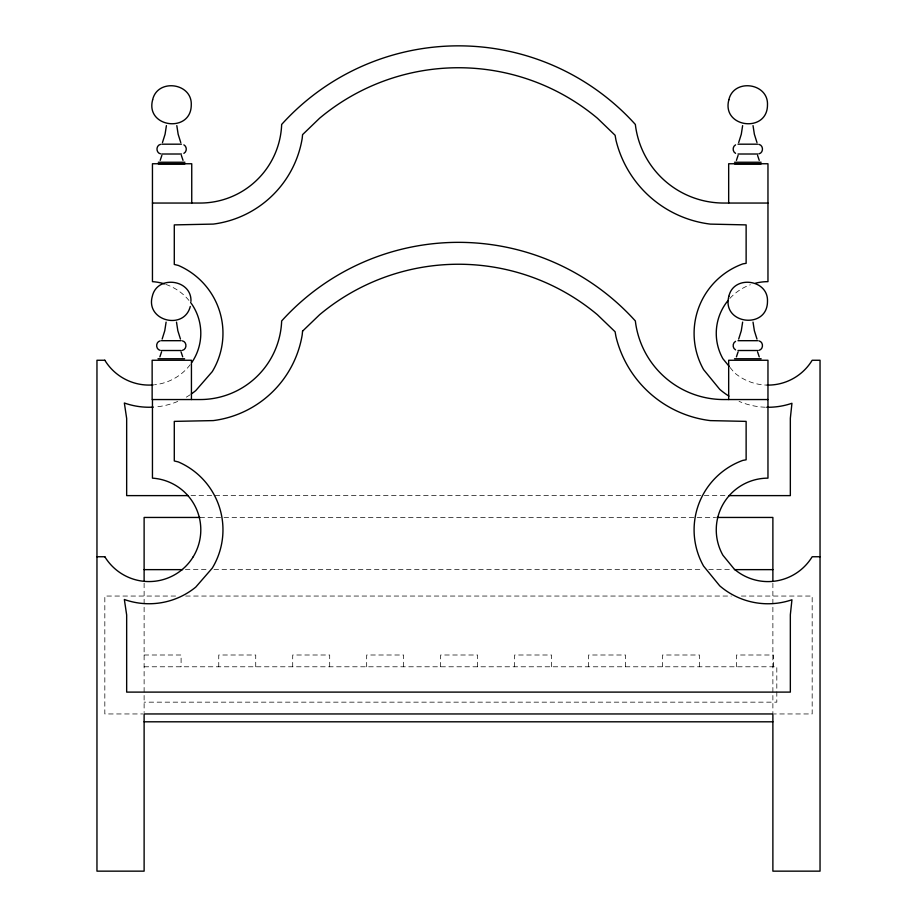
<?xml version="1.0" encoding="UTF-8"?>
<svg xmlns="http://www.w3.org/2000/svg" width="917" height="917" viewBox="0 0 917 917"><rect width="100%" height="100%" fill="white"/><g stroke="black" fill="none" stroke-linecap="round" stroke-linejoin="round"><path stroke-width="0.69" stroke-dasharray="4.58 3.44" d="M191.023 495.616L727.41 495.616M199.975 517.452L715.592 517.452M185.406 569.64L208.285 569.64M214.005 569.64L702.995 569.64M708.715 569.64L731.594 569.64M175.628 596.05L104.825 596.05L104.825 713.953L142.72 713.953M185.658 596.05L731.342 596.05M741.372 596.05L812.175 596.05L812.175 713.953L774.28 713.953M144.118 655.002L181.096 655.002L181.096 666.785M144.118 666.785L776.814 666.785L776.814 702.158L144.118 702.158M730.024 367.43L734.219 372.554A51.719 51.719 0 0 0 767.105 385.094M773.444 666.785L773.444 655.002L736.466 655.002L736.466 666.785M772.882 583.189L772.882 713.953M699.488 666.785L699.488 655.002L662.51 655.002L662.51 666.785M625.532 666.785L625.532 655.002L588.554 655.002L588.554 666.785M551.564 666.785L551.564 655.002L514.586 655.002L514.586 666.785M477.608 666.785L477.608 655.002L440.63 655.002L440.63 666.785M403.652 666.785L403.652 655.002L366.674 655.002L366.674 666.785M329.696 666.785L329.696 655.002L292.706 655.002L292.706 666.785M255.728 666.785L255.728 655.002L218.75 655.002L218.75 666.785M144.118 583.189L144.118 712.532M190.197 364.691A51.73 51.73 0 0 1 154.492 384.785M165.794 284.396A51.73 51.73 0 0 1 188.925 300.398M729.898 298.38A51.719 51.719 0 0 1 750.37 284.74M765.328 407.228A73.899 73.899 0 0 1 739.056 401.371M190.174 394.734A73.933 73.933 0 0 1 185.36 397.703M177.76 401.428A73.933 73.933 0 0 1 154.686 407.022"/><path stroke-width="1.38" d="M161.873 155.351L160.2 160.36M161.564 351.853L159.89 356.862M738.093 155.351L736.42 160.36M738.093 351.853L736.42 356.862M166.413 125.618L165.071 134.249L162.458 142.571M166.103 322.119L164.762 330.739L162.149 339.072M742.632 125.618L741.291 134.249L738.678 142.571M742.632 322.119L741.291 330.739L738.678 339.072M190.278 306.473C184.042 330.831 145.31 320.847 152.314 296.306C157.082 274.687 191.94 279.272 190.954 301.384M193.212 556.745L193.304 556.642A51.776 51.776 0 0 0 152.451 478.147L152.451 399.548M183.893 153.357C187.091 151.637 187.091 146.571 183.893 144.852M735.549 144.852C732.351 146.571 732.351 151.637 735.549 153.357M735.549 341.342C732.351 343.073 732.351 348.139 735.549 349.858M160.509 144.359C155.798 145.402 155.798 152.807 160.509 153.85M160.2 340.86C155.477 341.892 155.477 349.308 160.2 350.351M182.391 350.351C187.114 349.308 187.114 341.892 182.391 340.86M758.921 153.85C763.643 152.807 763.643 145.402 758.921 144.359M758.921 350.351C763.643 349.308 763.643 341.892 758.921 340.86M161.782 144.187L181.44 144.187M738.002 144.187L757.66 144.187M161.782 154.01L181.44 154.01M738.002 154.01L757.66 154.01M158.309 162.252L184.913 162.252M734.528 162.252L761.133 162.252M158.309 163.834L184.913 163.834M734.528 163.834L761.133 163.834M152.451 203.047L200.078 203.047A81.636 81.636 0 0 0 281.657 124.448A238.237 238.237 0 0 1 635.343 124.448A89.029 89.029 0 0 0 723.765 203.047L767.965 203.047M161.472 340.688L181.119 340.688M738.002 340.688L757.66 340.688M161.472 350.512L181.119 350.512M738.002 350.512L757.66 350.512M157.999 358.753L184.592 358.753M734.528 358.753L761.133 358.753M104.825 360.255L96.961 360.255L96.961 871.15L144.118 871.15L144.118 713.953L772.882 713.953L772.882 871.15L820.039 871.15L820.039 360.255L812.175 360.255A51.719 51.719 0 0 1 767.105 385.094M767.965 399.548L723.765 399.548A89.029 89.029 0 0 1 635.343 320.95A238.237 238.237 0 0 0 281.657 320.95A81.636 81.636 0 0 1 200.078 399.548L152.142 399.548L152.142 360.255L191.435 360.255L191.435 399.548M188.168 495.616L126.661 495.616L126.661 418.439L124.345 402.999A73.933 73.933 0 0 0 153.288 407.125M728.832 495.616L790.339 495.616L790.339 418.278L791.944 403.285A73.899 73.899 0 0 1 766.727 407.263M199.975 517.452L144.118 517.452L144.118 580.335M717.025 517.452L772.882 517.452L772.882 580.335M96.961 556.745L104.825 556.745M820.039 556.745L812.175 556.745A51.719 51.719 0 0 1 734.219 569.056L722.905 555.232A51.719 51.719 0 0 1 767.965 478.147L767.965 360.255L728.671 360.255L728.671 399.548M144.118 569.64L182.552 569.64M734.448 569.64L772.882 569.64M144.118 721.805L772.882 721.805M729.187 366.399L722.905 358.73A51.719 51.719 0 0 1 728.064 300.489M759.242 160.36L757.568 155.351M759.242 356.862L757.568 351.853M183.022 160.36L181.348 155.351M182.712 356.862L181.039 351.853M756.983 142.571L754.37 134.249L753.029 125.618M756.983 339.072L754.37 330.739L753.029 322.119M180.764 142.571L178.15 134.249L176.809 125.618M180.454 339.072L177.841 330.739L176.5 322.119M728.671 203.047L728.671 163.753L767.965 163.753L767.965 281.645A51.719 51.719 0 0 0 755.631 283.147M191.745 203.047L191.745 163.753L152.451 163.753L152.451 281.645A51.776 51.776 0 0 1 164.487 283.892M190.633 302.495A51.776 51.776 0 0 1 191.791 362.49M153.116 384.922A51.776 51.776 0 0 1 104.802 360.209M728.912 396.098A73.899 73.899 0 0 1 719.742 389.347L703.58 369.597A73.899 73.899 0 0 1 742.827 263.89L746.129 263.317L746.129 224.894L710.354 224.115A110.911 110.911 0 0 1 615.983 140.232L615.101 135.269L597.391 118.213A216.343 216.343 0 0 0 319.609 118.213L302.576 134.627L302.197 138.421A103.518 103.518 0 0 1 213.271 224.092L174.287 224.894L174.287 264.451L178.345 265.437A73.933 73.933 0 0 1 212.263 371.626L195.768 390.596A73.933 73.933 0 0 1 191.332 393.943M193.292 556.653A51.776 51.776 0 0 1 104.802 556.711M302.576 331.117L302.197 334.923A103.518 103.518 0 0 1 213.271 420.594L174.287 421.384L174.287 460.953L178.345 461.939A73.933 73.933 0 0 1 212.263 568.127L195.768 587.098A73.933 73.933 0 0 1 124.345 599.5L126.661 614.94L126.661 692.106L790.339 692.106L790.339 614.78L791.944 599.775A73.899 73.899 0 0 1 719.742 585.848L703.58 566.098A73.899 73.899 0 0 1 742.827 460.391L746.129 459.807L746.129 421.384L710.354 420.616A110.911 110.911 0 0 1 615.983 336.722L615.101 331.771L597.391 314.714A216.343 216.343 0 0 0 319.609 314.714L302.576 331.117M152.635 99.804C145.115 127.715 191.252 133.527 191.263 104.893C192.249 82.771 157.392 78.186 152.635 99.804M728.855 99.804C721.335 127.715 767.472 133.527 767.483 104.893C768.469 82.771 733.611 78.186 728.855 99.804M728.855 296.306C721.335 324.217 767.472 330.028 767.483 301.384C768.469 279.272 733.611 274.687 728.855 296.306"/></g></svg>
